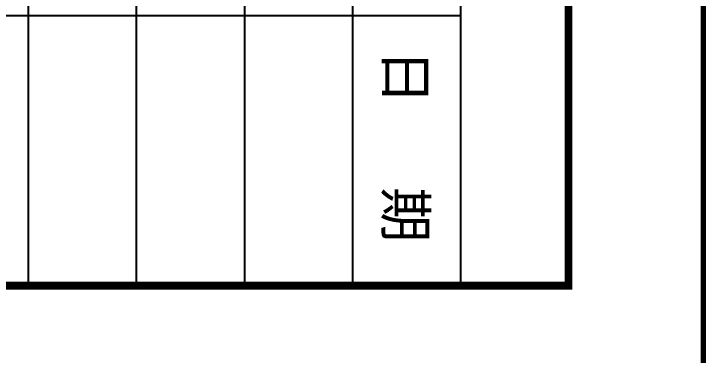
# Model space of a CAD drawing. Extents: x 447413 to 2975780, y -1432727 to 1301644.
# Drawn here: x 2735688 to 2743378, y -145760 to -141966 of the extents above; entities that cross this region are included whole.
import ezdxf

# ---------------------------------------------------------------- set-up
doc = ezdxf.new("R2010")
doc.units = 0
doc.header["$LTSCALE"] = 1000
doc.header["$MEASUREMENT"] = 0
doc.layers.add('图框', color=253, linetype='Continuous')
doc.styles.add('cx_biaoti', font='')
doc.styles.get('cx_biaoti').set_extended_font_data('SimSun')

# ---------------------------------------------------------------- blocks, each defined once
blk = doc.blocks.new('A$C6B0021A6')
at = {"layer": '图框', "color": 153}
for p, q in [((111420, 82320, -84000), (117920, 82320, -84000)), ((115920, 82320, -84000), (115920, 75920, -84000)), ((111420, 81520, -84000), (117920, 81520, -84000)), ((111420, 80720, -84000), (117920, 80720, -84000)), ((111420, 79920, -84000), (117920, 79920, -84000)), ((111420, 79120, -84000), (117920, 79120, -84000))]:
    blk.add_line(p, q, dxfattribs=at)
at = {"layer": '图框', "color": 2, "const_width": 40, "elevation": -84000}
blk.add_lwpolyline([(20, 84120), (118920, 84120), (118920, 20), (20, 20)], close=True, dxfattribs=at)
at = {"layer": '图框', "color": 153, "const_width": 58, "elevation": -84000}
blk.add_lwpolyline([(111420, 83120), (117920, 83120), (117920, 1020), (111420, 1020)], close=True, dxfattribs=at)
at = {"layer": '图框', "color": 153, "style": 'cx_biaoti'}
blk.add_text('日   期', height=300, dxfattribs=at).set_placement((116167.2, 81765.7, -84000))

msp = doc.modelspace()

# ---------------------------------------------------------------- block references
at = {"xscale": 1.5, "yscale": 1.5, "zscale": 1.5, "rotation": 270}
msp.add_blockref('A$C6B0021A6', (2617168.3, 31891.5, 252000), dxfattribs=at)

doc.saveas('drawing.dxf')
